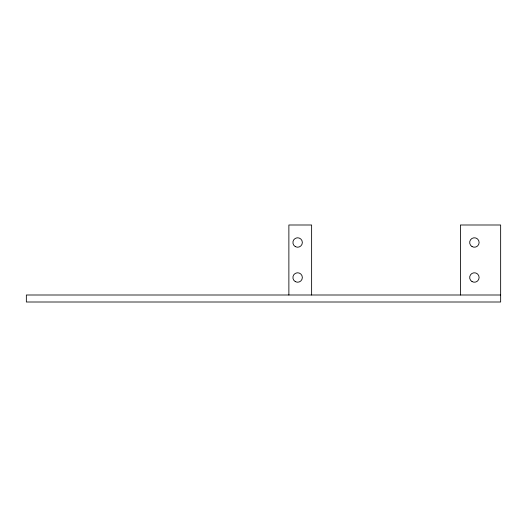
<?xml version="1.0" encoding="UTF-8"?>
<svg xmlns="http://www.w3.org/2000/svg" width="527" height="527" viewBox="0 0 527 527"><rect width="100%" height="100%" fill="white"/><g stroke="black" fill="none" stroke-linecap="round" stroke-linejoin="round"><path stroke-width="0.79" d="M500.65 295.001L26.35 295.001L26.35 302.004L500.65 302.004L500.65 224.996L460.394 224.996L460.394 295.001M311.628 295.001L311.628 224.996L288.875 224.996L288.875 295.001M295.265 246.59A4.723 4.723 0 0 0 302.353 242.499A4.723 4.723 0 0 0 295.265 238.408A4.723 4.723 0 0 0 295.265 246.59M295.265 281.596A4.723 4.723 0 0 0 302.353 277.498A4.723 4.723 0 0 0 295.265 273.408A4.723 4.723 0 0 0 295.265 281.596M472.034 246.59A4.723 4.723 0 0 0 479.122 242.499A4.723 4.723 0 0 0 472.034 238.408A4.723 4.723 0 0 0 472.034 246.59M472.034 281.596A4.723 4.723 0 0 0 479.122 277.498A4.723 4.723 0 0 0 472.034 273.408A4.723 4.723 0 0 0 472.034 281.596"/></g></svg>
